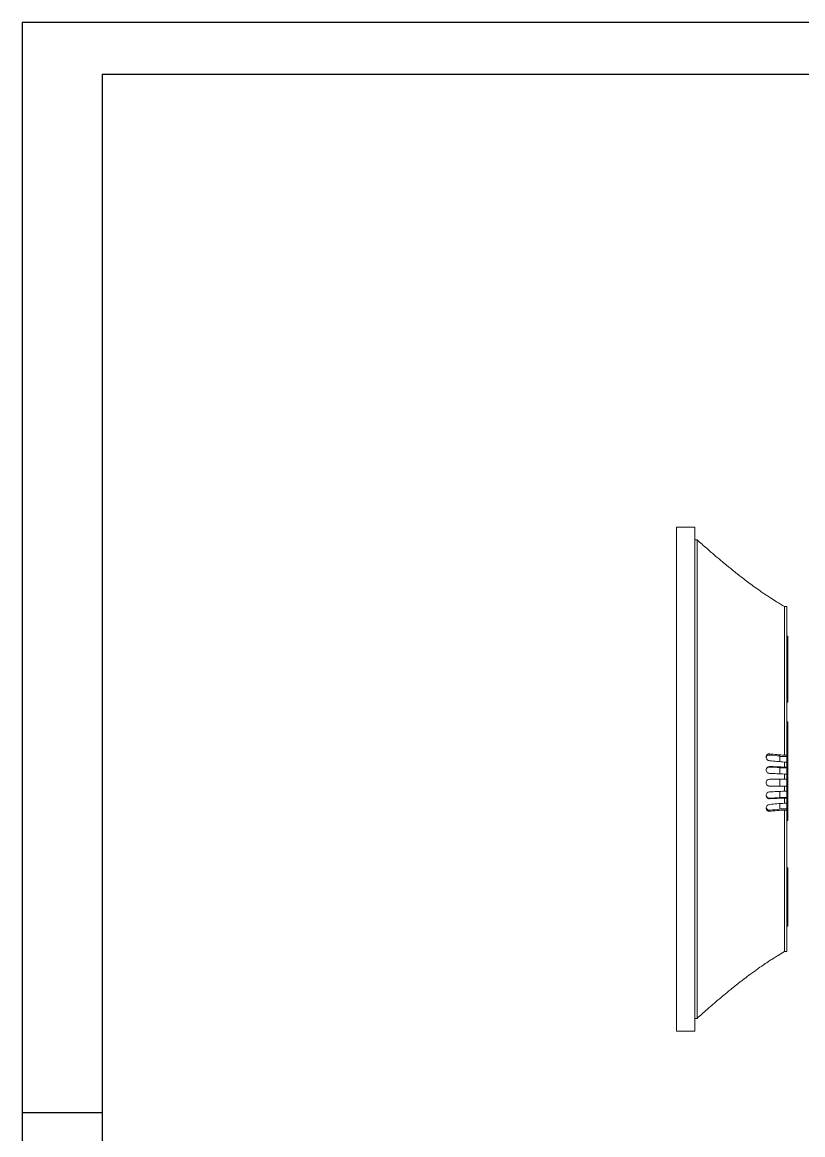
# Model space of a CAD drawing. Header units: inches. Extents: x 1184 to 3641, y 573 to 1047.
# Drawn here: x 1184.2 to 1353.9, y 805.2 to 1047 of the extents above; entities that cross this region are included whole.
import ezdxf

# ---------------------------------------------------------------- set-up
doc = ezdxf.new("R2010")
doc.units = ezdxf.units.IN

msp = doc.modelspace()

# ---------------------------------------------------------------- linework, layer by layer
for p, q in [((1184.236, 1047.012), (1854.685, 1047.012)), ((1184.236, 1047.012), (1184.236, 572.957)), ((1201.584, 1035.725), (1843.398, 1035.725)), ((1201.584, 1035.725), (1201.584, 584.244)), ((1201.584, 809.984), (1184.236, 809.984))]:
    msp.add_line(p, q)
at = {"color": 7, "linetype": 'Continuous', "lineweight": 15}
for p, q in [((1330.385, 937.288), (1326.385, 937.288)), ((1326.385, 882.538), (1326.385, 937.288)), ((1330.385, 882.538), (1330.385, 937.288)), ((1330.885, 934.538), (1330.385, 934.538)), ((1330.885, 830.538), (1330.885, 934.538)), ((1350.385, 920.038), (1349.884, 920.038)), ((1349.885, 920.038), (1349.885, 887.736)), ((1350.385, 920.038), (1350.385, 887.736)), ((1350.585, 913.605), (1350.385, 913.605)), ((1350.585, 913.473), (1350.385, 913.473)), ((1350.585, 913.605), (1350.585, 913.473)), ((1350.585, 913.473), (1350.585, 903.837)), ((1350.585, 903.837), (1350.385, 903.837)), ((1350.585, 903.837), (1350.585, 899.285)), ((1350.385, 899.285), (1350.585, 899.285)), ((1350.585, 895.001), (1350.385, 895.001)), ((1350.585, 895.001), (1350.585, 891.353)), ((1350.585, 891.353), (1350.385, 891.353)), ((1350.585, 891.353), (1350.585, 876.858)), ((1346.635, 888.014), (1346.635, 887.766)), ((1348.885, 887.458), (1348.885, 887.575)), ((1348.885, 887.458), (1350.385, 887.458)), ((1348.885, 886.333), (1348.885, 887.458)), ((1349.885, 887.736), (1350.385, 887.736)), ((1350.385, 887.458), (1350.385, 887.736)), ((1350.385, 886.246), (1350.385, 887.458)), ((1346.635, 885.272), (1346.635, 885.148)), ((1348.885, 884.993), (1348.885, 885.052)), ((1348.885, 884.993), (1350.385, 884.993)), ((1348.885, 883.677), (1348.885, 884.993)), ((1349.885, 886.246), (1349.885, 885.133)), ((1350.385, 886.246), (1349.885, 886.246)), ((1349.885, 885.133), (1350.385, 885.133)), ((1350.385, 886.246), (1350.385, 885.133)), ((1350.385, 884.993), (1350.385, 885.133)), ((1350.385, 883.634), (1350.385, 884.993)), ((1326.385, 827.788), (1326.385, 882.538)), ((1330.385, 827.788), (1330.385, 882.538)), ((1348.885, 881.017), (1348.885, 882.517)), ((1349.885, 883.634), (1349.885, 882.517)), ((1350.385, 883.634), (1349.885, 883.634)), ((1349.885, 882.517), (1350.385, 882.517)), ((1350.385, 883.634), (1350.385, 882.517)), ((1350.385, 881.017), (1350.385, 882.517)), ((1349.885, 881.017), (1349.885, 879.901)), ((1350.385, 881.017), (1349.885, 881.017)), ((1350.385, 881.017), (1350.385, 879.901)), ((1346.635, 878.392), (1346.635, 878.267)), ((1348.885, 878.546), (1348.885, 879.858)), ((1348.885, 878.487), (1348.885, 878.546)), ((1348.885, 878.546), (1350.385, 878.546)), ((1349.885, 879.901), (1350.385, 879.901)), ((1349.885, 878.407), (1349.885, 877.298)), ((1350.385, 878.407), (1349.885, 878.407)), ((1350.385, 878.546), (1350.385, 879.901)), ((1350.385, 878.407), (1350.385, 878.546)), ((1350.385, 878.407), (1350.385, 877.298)), ((1346.635, 875.787), (1346.635, 875.538)), ((1348.885, 876.095), (1348.885, 877.211)), ((1348.885, 875.978), (1348.885, 876.095)), ((1348.885, 876.095), (1350.385, 876.095)), ((1349.885, 877.298), (1350.385, 877.298)), ((1349.885, 875.817), (1349.885, 845.038)), ((1350.385, 875.817), (1349.885, 875.817)), ((1350.385, 876.095), (1350.385, 877.298)), ((1350.585, 876.858), (1350.385, 876.858)), ((1350.385, 875.817), (1350.385, 876.095)), ((1350.385, 875.817), (1350.385, 845.038)), ((1350.585, 876.858), (1350.585, 873.53)), ((1350.385, 873.53), (1350.585, 873.53)), ((1350.585, 863.23), (1350.385, 863.23)), ((1350.585, 863.23), (1350.585, 858.441)), ((1350.585, 858.441), (1350.385, 858.441)), ((1350.585, 858.441), (1350.585, 850.629)), ((1350.585, 850.629), (1350.385, 850.629)), ((1350.385, 850.579), (1350.585, 850.579)), ((1350.585, 850.629), (1350.585, 850.579)), ((1349.884, 845.038), (1350.385, 845.038)), ((1330.385, 830.538), (1330.885, 830.538)), ((1326.385, 827.788), (1330.385, 827.788))]:
    msp.add_line(p, q, dxfattribs=at)
for points, knots in [([(1349.885, 920.038), (1349.306, 920.378), (1348.282, 920.98), (1346.978, 921.81), (1346.008, 922.45), (1345.192, 923.003), (1344.236, 923.666), (1343.096, 924.483), (1341.884, 925.38), (1340.898, 926.13), (1340.135, 926.723), (1339.533, 927.195), (1338.948, 927.66), (1338.317, 928.168), (1337.475, 928.852), (1336.314, 929.812), (1334.784, 931.106), (1332.932, 932.709), (1331.605, 933.895), (1330.885, 934.538)], [0, 0, 0, 0, 0.0840555, 0.1488543, 0.1935286, 0.2295985, 0.2724667, 0.3391601, 0.4052596, 0.4613941, 0.4944661, 0.5262991, 0.55721, 0.588073, 0.6277985, 0.6933601, 0.7769164, 0.8789258, 1, 1, 1, 1]), ([(1346.635, 886.525), (1346.543, 886.533), (1346.455, 886.557), (1346.284, 886.637), (1346.203, 886.693), (1346.061, 886.834), (1345.999, 886.92), (1345.911, 887.116), (1345.886, 887.224), (1345.883, 887.44), (1345.907, 887.545), (1345.992, 887.728), (1346.054, 887.805), (1346.27, 887.982), (1346.452, 888.031), (1346.635, 888.014)], [0, 0, 0, 0, 0.125, 0.125, 0.25, 0.25, 0.375, 0.375, 0.5, 0.5, 0.625, 0.625, 0.75, 0.75, 1, 1, 1, 1]), ([(1345.891, 887.089), (1345.889, 887.111), (1345.881, 887.214), (1345.94, 887.39), (1346.081, 887.598), (1346.321, 887.756), (1346.527, 887.762), (1346.635, 887.766)], [0, 0, 0, 0, 0.0514622, 0.2422653, 0.4321809, 0.7026818, 1, 1, 1, 1]), ([(1346.635, 883.774), (1346.543, 883.778), (1346.455, 883.798), (1346.284, 883.871), (1346.203, 883.923), (1346.061, 884.058), (1345.999, 884.141), (1345.911, 884.334), (1345.886, 884.442), (1345.883, 884.659), (1345.907, 884.766), (1345.992, 884.954), (1346.054, 885.034), (1346.27, 885.223), (1346.452, 885.281), (1346.635, 885.272)], [0, 0, 0, 0, 0.125, 0.125, 0.25, 0.25, 0.375, 0.375, 0.5, 0.5, 0.625, 0.625, 0.75, 0.75, 1, 1, 1, 1]), ([(1345.891, 884.433), (1345.889, 884.455), (1345.881, 884.558), (1345.94, 884.738), (1346.081, 884.954), (1346.321, 885.123), (1346.527, 885.139), (1346.635, 885.148)], [0, 0, 0, 0, 0.0514623, 0.242266, 0.432181, 0.702681, 1, 1, 1, 1]), ([(1346.635, 881.017), (1346.543, 881.017), (1346.455, 881.033), (1346.284, 881.098), (1346.203, 881.146), (1346.061, 881.274), (1345.999, 881.355), (1345.911, 881.544), (1345.886, 881.65), (1345.883, 881.867), (1345.907, 881.976), (1345.992, 882.168), (1346.054, 882.252), (1346.27, 882.451), (1346.452, 882.517), (1346.635, 882.517)], [0, 0, 0, 0, 0.125, 0.125, 0.25, 0.25, 0.375, 0.375, 0.5, 0.5, 0.625, 0.625, 0.75, 0.75, 1, 1, 1, 1]), ([(1346.635, 878.267), (1346.543, 878.263), (1346.455, 878.275), (1346.284, 878.331), (1346.203, 878.376), (1346.061, 878.497), (1345.999, 878.574), (1345.911, 878.758), (1345.886, 878.863), (1345.883, 879.079), (1345.907, 879.189), (1345.992, 879.384), (1346.054, 879.47), (1346.27, 879.679), (1346.452, 879.753), (1346.635, 879.761)], [0, 0, 0, 0, 0.125, 0.125, 0.25, 0.25, 0.375, 0.375, 0.5, 0.5, 0.625, 0.625, 0.75, 0.75, 1, 1, 1, 1]), ([(1346.635, 878.392), (1346.596, 878.392), (1346.472, 878.392), (1346.28, 878.45), (1346.091, 878.583), (1345.964, 878.755), (1345.892, 878.933), (1345.892, 879.055), (1345.891, 879.105)], [0, 0, 0, 0, 0.1051274, 0.3417238, 0.5443849, 0.7203627, 0.8830197, 1, 1, 1, 1]), ([(1346.635, 875.538), (1346.543, 875.53), (1346.455, 875.538), (1346.284, 875.586), (1346.203, 875.626), (1346.061, 875.739), (1345.999, 875.813), (1345.911, 875.991), (1345.886, 876.094), (1345.883, 876.308), (1345.907, 876.418), (1345.992, 876.615), (1346.054, 876.704), (1346.27, 876.921), (1346.452, 877.003), (1346.635, 877.02)], [0, 0, 0, 0, 0.125, 0.125, 0.25, 0.25, 0.375, 0.375, 0.5, 0.5, 0.625, 0.625, 0.75, 0.75, 1, 1, 1, 1]), ([(1346.635, 875.787), (1346.596, 875.785), (1346.472, 875.78), (1346.279, 875.828), (1346.093, 875.954), (1345.977, 876.089), (1345.944, 876.188), (1345.934, 876.22)], [0, 0, 0, 0, 0.131132, 0.4262535, 0.6790457, 0.8985538, 1, 1, 1, 1]), ([(1330.885, 830.538), (1331.605, 831.182), (1332.932, 832.367), (1334.784, 833.97), (1336.314, 835.264), (1337.475, 836.224), (1338.317, 836.909), (1338.948, 837.416), (1339.533, 837.881), (1340.135, 838.354), (1341.006, 839.029), (1342.234, 839.961), (1343.745, 841.065), (1344.988, 841.935), (1345.874, 842.536), (1346.561, 842.992), (1347.437, 843.56), (1348.568, 844.268), (1349.419, 844.766), (1349.885, 845.038)], [0, 0, 0, 0, 0.1210741, 0.2230834, 0.3066396, 0.3722012, 0.4119267, 0.4427897, 0.4737005, 0.5055335, 0.5386055, 0.6117954, 0.6986937, 0.7731944, 0.8016787, 0.8328383, 0.8764937, 0.9323643, 1, 1, 1, 1])]:
    msp.add_open_spline(points, degree=3, knots=knots, dxfattribs=at)
for points in [[(1349.885, 887.736), (1348.781, 887.824), (1347.699, 887.917), (1346.635, 888.014)], [(1348.885, 887.575), (1348.125, 887.637), (1347.376, 887.7), (1346.635, 887.766)], [(1346.635, 886.525), (1347.699, 886.428), (1348.781, 886.335), (1349.885, 886.246)], [(1349.885, 885.133), (1348.781, 885.177), (1347.699, 885.224), (1346.635, 885.272)], [(1348.885, 885.052), (1348.125, 885.083), (1347.376, 885.115), (1346.635, 885.148)], [(1346.635, 883.774), (1347.699, 883.725), (1348.781, 883.678), (1349.885, 883.634)], [(1349.885, 882.517), (1348.781, 882.517), (1347.699, 882.517), (1346.635, 882.517)], [(1346.635, 881.017), (1347.699, 881.017), (1348.781, 881.017), (1349.885, 881.017)], [(1349.885, 879.901), (1348.781, 879.857), (1347.699, 879.81), (1346.635, 879.761)], [(1346.635, 878.392), (1347.376, 878.425), (1348.125, 878.457), (1348.885, 878.487)], [(1346.635, 878.267), (1347.699, 878.316), (1348.781, 878.363), (1349.885, 878.407)], [(1349.885, 877.298), (1348.781, 877.21), (1347.699, 877.117), (1346.635, 877.02)], [(1346.635, 875.787), (1347.376, 875.853), (1348.125, 875.916), (1348.885, 875.978)], [(1346.635, 875.538), (1347.699, 875.635), (1348.781, 875.729), (1349.885, 875.817)]]:
    msp.add_open_spline(points, degree=3, dxfattribs=at)

doc.saveas('drawing.dxf')
